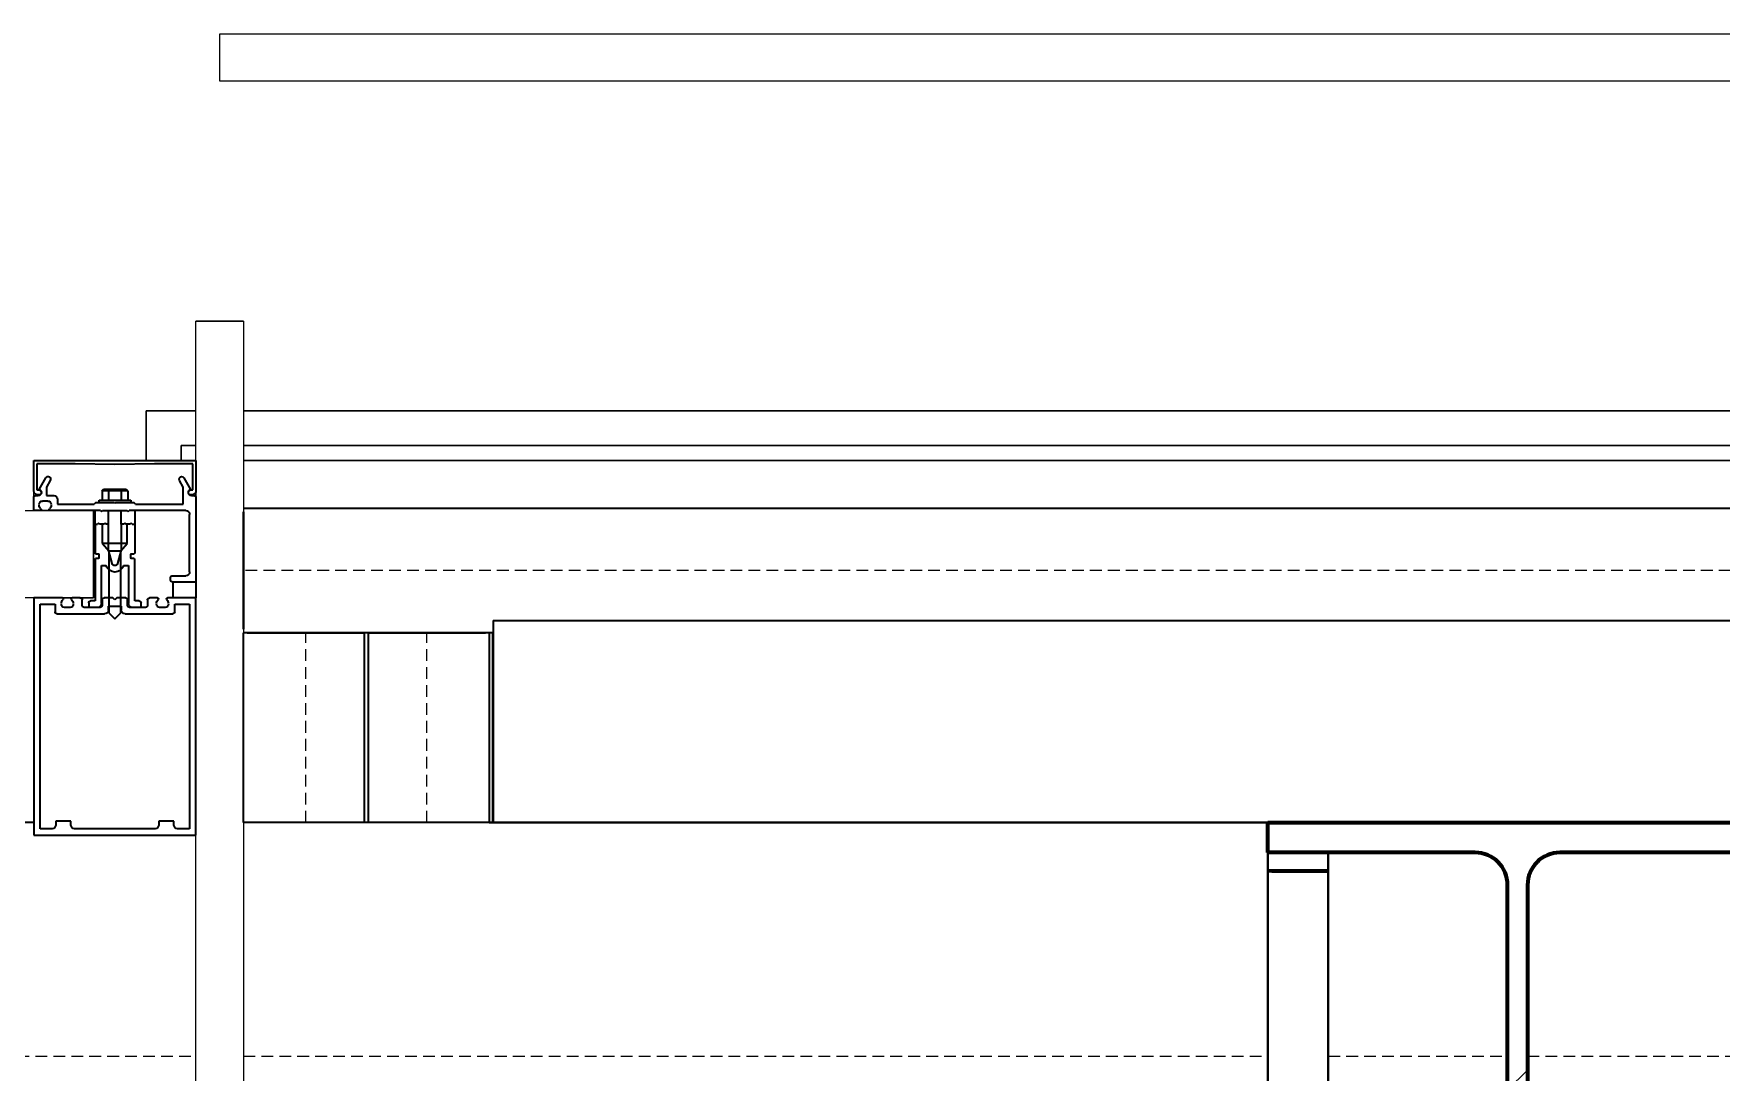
# Model space of a CAD drawing. Header units: millimetres. Extents: x -172 to 74841, y -20332 to 6639.
# Drawn here: x 56116 to 56792, y -11616 to -11200 of the extents above; entities that cross this region are included whole.
import ezdxf

# ---------------------------------------------------------------- set-up
doc = ezdxf.new("R2010")
doc.units = ezdxf.units.MM
doc.linetypes.add('DPA_Hidden 100', pattern=[7.2, 4.7, -2.5])
for name, color, linetype, lineweight in [('A-DETL-GENF', 2, 'Continuous', 35), ('A-GENM', 1, 'Continuous', 9), ('A-GLAZ-CURT', 2, 'Continuous', 9), ('A-GLAZ-CWMG', 2, 'Continuous', 35), ('A-ROOF', 2, 'Continuous', 35), ('I-WALL-E', 2, 'Continuous', 35), ('S-BEAM', 2, 'Continuous', 35), ('S-COLS', 6, 'Continuous', 70), ('S-COLS-E', 2, 'Continuous', 35)]:
    doc.layers.add(name, color=color, linetype=linetype, lineweight=lineweight)

# ---------------------------------------------------------------- blocks, each defined once
blk = doc.blocks.new('System Panel - DPA-AR_SP_Glass Panel 19mm-17713060-4214-01 ENLARGED ENTRANCE 4 GROUND LEVEL - REFLECTED CEILING PLAN')
at = {"layer": 'A-GLAZ-CURT'}
for p, q in [((-400.125, -9.5), (-400.125, 9.5)), ((-400.125, 9.5), (400.125, 9.5)), ((400.125, -9.5), (-400.125, -9.5))]:
    blk.add_line(p, q, dxfattribs=at)
blk = doc.blocks.new('H-Wide Flange-Column - H200x200x49_9-V36-4214-01 ENLARGED ENTRANCE 4 GROUND LEVEL - REFLECTED CEILING PLAN')
at = {"layer": 'S-COLS-E', "lineweight": 9}
h = blk.add_hatch(dxfattribs=at)
h.set_pattern_fill('FP_29', color=256, style=0, pattern_type=2)
h.set_pattern_definition([(45, (879547.37, 11615.78), (-251.44717, 251.44717), []), (45, (879547.37, 11996.78), (-251.44717, 251.44717), [])])
h.paths.add_polyline_path([(-7.81, -100), (100, -100), (100, -88), (17, -88), (7.81, -84.19), (4, -75), (4, 75), (7.81, 84.19), (17, 88), (100, 88), (100, 100), (-100, 100), (-100, 88), (-17, 88), (-7.81, 84.19), (-4, 75), (-4, -75), (-7.81, -84.19), (-17.02, -88), (-100, -88), (-100, -100), (-10.5, -100)])
at = {"layer": 'S-COLS'}
for p, q in [((-100, 100), (100, 100)), ((-100, 88), (-100, 100)), ((100, 100), (100, 88)), ((-17, 88), (-100, 88)), ((100, 88), (17, 88)), ((-4, -75), (-4, 75)), ((4, 75), (4, -75)), ((-100, -100), (-100, -88)), ((-100, -88), (-17, -88)), ((17, -88), (100, -88)), ((100, -88), (100, -100)), ((100, -100), (-100, -100))]:
    blk.add_line(p, q, dxfattribs=at)
for centre, start, end in [((-17, 75), 360, 90), ((17, 75), 90, 180), ((-17, -75), 270, 0), ((17, -75), 180, 270)]:
    blk.add_arc(centre, 13, start, end, dxfattribs=at)
blk = doc.blocks.new('Curtain Panel - GlazedPanel_Single_Clear-17713074-4214-01 ENLARGED ENTRANCE 4 GROUND LEVEL - REFLECTED CEILING PLAN')
at = {"layer": 'A-GLAZ-CURT'}
for p, q in [((-575.25, 17.5), (575.25, 17.5)), ((-575.25, -17.5), (-575.25, 17.5)), ((575.25, -17.5), (-575.25, -17.5))]:
    blk.add_line(p, q, dxfattribs=at)
blk = doc.blocks.new('Rectangular Mullion - 65 x 150mm-17686078-4214-01 ENLARGED ENTRANCE 4 GROUND LEVEL - REFLECTED CEILING PLAN')
at = {"layer": 'A-DETL-GENF'}
for p, q in [((-32.5, 37.5), (-32.5, 25.27)), ((32.5, 37.5), (-32.5, 37.5)), ((-31.23, 25.78), (-31.23, 36.23)), ((-31.23, 36.23), (-15.88, 36.23)), ((-15.88, 36.23), (0, 35.98)), ((0, 35.98), (15.87, 36.23)), ((15.87, 36.23), (31.23, 36.23)), ((31.23, 36.23), (31.23, 25.78)), ((32.5, 25.27), (32.5, 37.5)), ((-27.64, 30.61), (-30.32, 25.97)), ((-27.42, 26.92), (-25.88, 29.59)), ((25.88, 29.59), (27.42, 26.92)), ((30.32, 25.97), (27.64, 30.61)), ((-32.5, 22.73), (-32.5, -11.15)), ((-30.72, 23.49), (-31.74, 23.49)), ((-30.47, 25.78), (-31.23, 25.78)), ((-30.98, 23.75), (-30.47, 23.75)), ((-27.42, 20.04), (-27.42, 26.92)), ((-8.25, 20.04), (-7.62, 20.68)), ((-0.38, 20.68), (-7.62, 20.68)), ((6.35, 21.69), (-6.35, 21.69)), ((-6.35, 21.69), (-6.35, 20.68)), ((-5.15, 25.24), (-5.15, 21.69)), ((-5.11, 25.34), (5.11, 25.34)), ((3.85, 26.13), (-3.88, 26.13)), ((-2.58, 25.24), (-2.58, 21.69)), ((-0.38, 20.68), (0, 20.29)), ((0, 20.29), (0.38, 20.68)), ((7.62, 20.68), (0.38, 20.68)), ((2.58, 25.24), (2.58, 21.69)), ((5.15, 25.24), (5.15, 21.69)), ((6.35, 20.68), (6.35, 21.69)), ((7.62, 20.68), (8.25, 20.04)), ((23, 21.97), (23, 20.04)), ((27.42, 23.49), (24.52, 23.49)), ((26.81, 21.31), (29.05, 21.31)), ((27.42, 26.92), (27.42, 23.49)), ((31.23, 25.78), (30.47, 25.78)), ((30.47, 23.75), (30.98, 23.75)), ((31.74, 23.49), (30.72, 23.49)), ((32.5, 18.01), (32.5, 22.73)), ((-29.96, -7.09), (-29.96, 15.98)), ((-28.44, 17.5), (-5.71, 17.5)), ((-8.25, 20.04), (-27.42, 20.04)), ((-7.95, 17.5), (-7.95, 12.1)), ((-5.33, 17.12), (-5.71, 17.5)), ((-4.95, 17.5), (-5.33, 17.12)), ((4.95, 17.5), (-4.95, 17.5)), ((-2.54, 12.1), (-2.54, 17.5)), ((2.54, 12.1), (2.54, 17.5)), ((5.33, 17.12), (4.95, 17.5)), ((5.72, 17.5), (5.33, 17.12)), ((5.72, 17.5), (25.95, 17.5)), ((7.95, 12.1), (7.95, 17.5)), ((23, 20.04), (8.25, 20.04)), ((29.91, 17.5), (31.99, 17.5)), ((-6.93, 12.1), (-7.95, 12.1)), ((-7.95, 12.1), (-7.95, 0.46)), ((-6.93, 12.1), (-6.55, 12.48)), ((-6.55, 12.48), (-6.17, 12.1)), ((-6.17, 12.1), (-4.32, 12.1)), ((-4.89, 4.27), (-4.89, 12.1)), ((-4.32, 12.1), (-3.94, 12.48)), ((-3.94, 12.48), (-3.56, 12.1)), ((-3.56, 12.1), (-2.54, 12.1)), ((-2.54, 12.1), (-2.54, 1.57)), ((2.54, 12.1), (3.56, 12.1)), ((2.54, 1.78), (2.54, 12.1)), ((3.56, 12.1), (3.94, 12.48)), ((3.94, 12.48), (4.32, 12.1)), ((4.32, 12.1), (6.17, 12.1)), ((4.89, 4.27), (4.89, 12.1)), ((6.17, 12.1), (6.55, 12.48)), ((6.55, 12.48), (6.93, 12.1)), ((7.95, 12.1), (6.93, 12.1)), ((7.95, 12.1), (7.95, 0.46)), ((-6.68, 0.2), (-7.7, 0.2)), ((-4.89, 4.27), (4.89, 4.27)), ((-2.41, 1.42), (-4.89, 4.27)), ((-2.54, 1.78), (-1.06, -3.76)), ((-2.41, -23.51), (-2.41, 1.42)), ((2.41, 1.42), (-2.41, 1.42)), ((1.06, -3.76), (2.54, 1.78)), ((4.89, 4.27), (2.41, 1.42)), ((2.41, 1.42), (2.41, -23.51)), ((7.7, 0.2), (6.68, 0.2)), ((-7.95, -18.67), (-7.95, -1.98)), ((-7.7, -1.73), (-6.68, -1.73)), ((-6.43, -1.47), (-6.43, -0.05)), ((-3.46, -4.57), (-5.41, -4.57)), ((-5.41, -4.57), (-5.41, -19.79)), ((5.41, -4.57), (3.46, -4.57)), ((5.41, -19.79), (5.41, -4.57)), ((6.43, -0.05), (6.43, -1.47)), ((6.68, -1.73), (7.7, -1.73)), ((7.95, -1.98), (7.95, -18.67)), ((-32.5, -11.15), (-23.1, -11.15)), ((-32.49, -11.16), (-32.49, -17.5)), ((-23.1, -8.61), (-28.44, -8.61)), ((-23.35, -17.5), (-23.35, -11.15)), ((-22.34, -10.39), (-22.34, -9.37)), ((-32.5, -17.5), (-21.03, -17.5)), ((-32.5, -112.5), (-32.5, -17.5)), ((-23.98, -20.04), (-29.96, -20.04)), ((-29.96, -20.04), (-29.96, -109.96)), ((-23.98, -23.09), (-23.98, -20.04)), ((-17.07, -17.5), (-13.84, -17.5)), ((-13.08, -18.26), (-13.08, -20.55)), ((-10.49, -21.31), (-10.49, -19.43)), ((-9.73, -18.67), (-7.95, -18.67)), ((-5.11, -20.55), (-5.11, -18.26)), ((-4.34, -17.5), (-0.76, -17.5)), ((-0.76, -17.5), (0, -18.26)), ((0, -18.26), (0.76, -17.5)), ((0.76, -17.5), (4.34, -17.5)), ((5.11, -18.26), (5.11, -20.55)), ((7.95, -18.67), (9.73, -18.67)), ((10.49, -19.43), (10.49, -21.31)), ((13.08, -20.55), (13.08, -18.26)), ((13.84, -17.5), (17.07, -17.5)), ((21.03, -17.5), (32.5, -17.5)), ((23.98, -20.04), (23.98, -23.09)), ((29.96, -20.04), (23.98, -20.04)), ((29.96, -109.96), (29.96, -20.04)), ((32.5, -17.5), (32.5, -112.5)), ((-4.09, -23.85), (-23.22, -23.85)), ((-20.17, -21.31), (-17.93, -21.31)), ((-12.32, -21.31), (-5.87, -21.31)), ((-2.57, -20.8), (-2.57, -22.33)), ((2.57, -20.8), (-2.57, -20.8)), ((0, -25.93), (-2.41, -23.51)), ((2.41, -23.51), (0, -25.93)), ((2.57, -22.33), (2.57, -20.8)), ((23.22, -23.85), (4.09, -23.85)), ((5.87, -21.31), (12.32, -21.31)), ((17.93, -21.31), (20.17, -21.31)), ((-23.62, -108.44), (-23.62, -106.91)), ((-23.62, -106.91), (-17.65, -106.91)), ((-17.65, -106.91), (-17.65, -108.44)), ((17.65, -106.91), (23.62, -106.91)), ((17.65, -108.44), (17.65, -106.91)), ((23.62, -106.91), (23.62, -108.44)), ((32.5, -112.5), (-32.5, -112.5)), ((-29.96, -109.96), (-25.15, -109.96)), ((-16.13, -109.96), (16.13, -109.96)), ((25.15, -109.96), (29.96, -109.96))]:
    blk.add_line(p, q, dxfattribs=at)
for centre, radius, start, end in [((-26.76, 30.1), 1.02, 330, 150), ((26.76, 30.1), 1.02, 30, 210), ((-30.98, 25.27), 1.52, 180, 270), ((-31.74, 22.73), 0.762, 90, 180), ((-30.72, 24.76), 1.27, 270, 71.33708), ((-30.47, 24.76), 1.02, 270, 90), ((-3.87, 24.75), 1.38, 20.92682, 159.05842), ((0, 21.94), 4.19, 54.28733, 125.71267), ((3.87, 24.75), 1.38, 20.92682, 159.05842), ((24.52, 21.97), 1.52, 90, 180), ((26.81, 20.04), 1.27, 90, 180), ((29.05, 20.04), 1.27, 360, 90), ((30.72, 24.76), 1.27, 108.66292, 270), ((30.47, 24.76), 1.02, 90, 270), ((30.98, 25.27), 1.52, 270, 0), ((31.74, 22.73), 0.762, 0, 90), ((-28.44, 15.98), 1.52, 90, 180), ((27.83, 19.77), 2.29, 180, 225.18969), ((25.95, 17.88), 0.381, 270, 45.18969), ((29.91, 17.88), 0.381, 134.81031, 270), ((28.03, 19.77), 2.29, 314.81031, 360), ((31.99, 18.01), 0.508, 270, 0), ((-7.7, 0.46), 0.254, 180, 270), ((-6.68, -0.05), 0.254, 0, 90), ((6.68, -0.05), 0.254, 90, 180), ((7.7, 0.46), 0.254, 270, 0), ((-7.7, -1.98), 0.254, 90, 180), ((-6.68, -1.47), 0.254, 270, 0), ((0, -3.48), 3.63, 197.50636, 342.49364), ((0, -3.48), 1.09, 195, 345), ((6.68, -1.47), 0.254, 180, 270), ((7.7, -1.98), 0.254, 360, 90), ((-28.44, -7.09), 1.52, 180, 270), ((-23.1, -9.37), 0.762, 0, 90), ((-23.1, -10.39), 0.762, 270, 0), ((-19.15, -19.77), 2.29, 134.81031, 180), ((-20.17, -20.04), 1.27, 180, 270), ((-21.03, -17.88), 0.381, 314.81031, 90), ((-17.93, -20.04), 1.27, 270, 360), ((-17.07, -17.88), 0.381, 90, 225.18969), ((-18.95, -19.77), 2.29, 360, 45.18969), ((-13.84, -18.26), 0.762, 0, 90), ((-9.73, -19.43), 0.762, 90, 180), ((-6.93, -19.79), 1.52, 270, 0), ((-4.34, -18.26), 0.762, 90, 180), ((4.34, -18.26), 0.762, 360, 90), ((6.93, -19.79), 1.52, 180, 270), ((9.73, -19.43), 0.762, 0, 90), ((13.84, -18.26), 0.762, 90, 180), ((18.95, -19.77), 2.29, 134.81031, 180), ((17.93, -20.04), 1.27, 180, 270), ((17.07, -17.88), 0.381, 314.81031, 90), ((20.17, -20.04), 1.27, 270, 0), ((21.03, -17.88), 0.381, 90, 225.18969), ((19.15, -19.77), 2.29, 0, 45.18969), ((-23.22, -23.09), 0.762, 180, 270), ((-12.32, -20.55), 0.762, 180, 270), ((-5.87, -20.55), 0.762, 270, 0), ((-4.09, -22.33), 1.52, 270, 0), ((4.09, -22.33), 1.52, 180, 270), ((5.87, -20.55), 0.762, 180, 270), ((12.32, -20.55), 0.762, 270, 0), ((23.22, -23.09), 0.762, 270, 0), ((-25.15, -108.44), 1.52, 270, 0), ((-16.13, -108.44), 1.52, 180, 270), ((16.13, -108.44), 1.52, 270, 0), ((25.15, -108.44), 1.52, 180, 270)]:
    blk.add_arc(centre, radius, start, end, dxfattribs=at)
blk = doc.blocks.new('Rectangular Mullion - DPA-AR_Rectangular_Mullion_Bottom_Left _Flip-17713076-4214-01 ENLARGED ENTRANCE 4 GROUND LEVEL - REFLECTED CEILING PLAN')
at = {"layer": 'A-GLAZ-CWMG', "lineweight": 9}
for p, q in [((-65, 37.5), (0, 37.5)), ((-65, 17.5), (-65, 37.5)), ((0, 37.5), (0, -112.5)), ((-41, 17.5), (-65, 17.5)), ((-41, -17.5), (-41, 17.5)), ((-65, -112.5), (-65, -17.5)), ((-65, -17.5), (-41, -17.5)), ((0, -112.5), (-65, -112.5))]:
    blk.add_line(p, q, dxfattribs=at)
blk = doc.blocks.new('DPA_SQ_50x50x3_2 - SQ 50X50X3_2-17713030-4214-01 ENLARGED ENTRANCE 4 GROUND LEVEL - REFLECTED CEILING PLAN')
at = {"layer": 'S-BEAM'}
for p, q in [((1588.48, -0.81), (1588.48, -23.5)), ((1588.48, -23.5), (1588.48, -0.81)), ((1588.48, -21.8), (1588.48, -0.81)), ((1588.48, -0.81), (1588.48, -21.8)), ((-1292.74, -25), (1588.48, -25)), ((1588.48, -23.5), (1588.48, -24.95))]:
    blk.add_line(p, q, dxfattribs=at)
blk = doc.blocks.new('L03_Flashing_3 - L03_Flashing_3-17823207-4214-01 ENLARGED ENTRANCE 4 GROUND LEVEL - REFLECTED CEILING PLAN')
at = {"layer": 'A-ROOF'}
for p, q in [((-2924046.29, -571563.1), (-2924022.1, -571563.1)), ((-2924022.1, -571563.1), (-2924046.29, -571563.1)), ((-2924046.29, -574425.09), (-2924046.29, -571563.1)), ((-2924046.29, -571613.48), (-2924046.29, -571635.47))]:
    blk.add_line(p, q, dxfattribs=at)
blk = doc.blocks.new('Structural Framing 9 - Structural Framing 1-17823258-4214-01 ENLARGED ENTRANCE 4 GROUND LEVEL - REFLECTED CEILING PLAN')
at = {"layer": 'S-BEAM'}
for p, q in [((-2924356.78, -571382.86), (-2924356.78, -571463.86)), ((-2924356.78, -571382.86), (-2920565.28, -571382.86)), ((-2924356.79, -571463.86), (-2924356.79, -571387.41)), ((-2924046.29, -571482.86), (-2924022.1, -571482.86)), ((-2924046.29, -571482.86), (-2924022.1, -571482.86))]:
    blk.add_line(p, q, dxfattribs=at)
blk = doc.blocks.new('Structural Framing 14 - Structural Framing 1-17823284-4214-01 ENLARGED ENTRANCE 4 GROUND LEVEL - REFLECTED CEILING PLAN')
at = {"layer": 'S-BEAM'}
for p in [(-2924046.29, -571563.48), (-2924022.1, -571563.48)]:
    blk.add_line(p, (-2924041.33, -571563.48), dxfattribs=at)
blk = doc.blocks.new('H-Wide Flange Beams - H200x200x49_9-17713034-4214-01 ENLARGED ENTRANCE 4 GROUND LEVEL - REFLECTED CEILING PLAN')
at = {"layer": 'S-BEAM'}
for p, q in [((-871.98, 100), (-871.98, -100)), ((-871.98, -100), (-871.98, 100)), ((-871.98, -17), (-871.98, -4.44)), ((-871.98, -4.44), (-871.98, -17)), ((-871.98, -100), (-871.98, -17)), ((-871.98, -17), (-871.98, -100)), ((-871.98, -100), (-461.48, -100)), ((-871.98, -100), (-461.48, -100)), ((-871.98, -100), (-461.48, -100)), ((-871.98, -100), (-461.48, -100)), ((-377.48, -100), (725.02, -100)), ((-377.48, -100), (725.02, -100))]:
    blk.add_line(p, q, dxfattribs=at)
at = {"layer": 'S-BEAM', "linetype": 'DPA_Hidden 100', "lineweight": 9}
for p, q in [((-461.48, -6.5), (-871.98, -6.5)), ((1673.86, -6.5), (-442.48, -6.5))]:
    blk.add_line(p, q, dxfattribs=at)
blk = doc.blocks.new('DPA_SQ_50x50x3_2 - SQ 50X50X3_2-V42-4214-01 ENLARGED ENTRANCE 4 GROUND LEVEL - REFLECTED CEILING PLAN')
at = {"layer": 'S-BEAM'}
blk.add_line((-1272.74, -25), (1588.48, -25), dxfattribs=at)
blk = doc.blocks.new('H-Wide Flange Beams - H200x200x49_9-17713035-4214-01 ENLARGED ENTRANCE 4 GROUND LEVEL - REFLECTED CEILING PLAN')
at = {"layer": 'S-BEAM', "linetype": 'DPA_Hidden 100', "lineweight": 9}
blk.add_line((2534.5, -6.5), (-660.5, -6.5), dxfattribs=at)
at = {"layer": 'S-BEAM'}
blk.add_line((-660.5, -100), (2537.88, -100), dxfattribs=at)
blk.add_line((-660.5, -100), (2537.88, -100), dxfattribs=at)
blk.add_line((-660.5, -100), (2537.88, -100), dxfattribs=at)
blk.add_line((-660.5, -100), (2537.88, -100), dxfattribs=at)
blk = doc.blocks.new('H-Wide Flange Beams - H200x200x49_9-17713036-4214-01 ENLARGED ENTRANCE 4 GROUND LEVEL - REFLECTED CEILING PLAN')
at = {"layer": 'S-BEAM'}
for p, q in [((2537.88, -88), (2537.88, 88)), ((2537.88, 17), (2537.88, -88)), ((2537.88, -17), (2537.88, -4.44)), ((2537.88, -4.44), (2537.88, -17)), ((2537.88, -88), (2537.88, -17)), ((2537.88, -17), (2537.88, -88)), ((-736.5, -100), (2537.88, -100)), ((-736.5, -100), (2537.88, -100)), ((-736.5, -100), (2537.88, -100)), ((-736.5, -100), (2537.88, -100))]:
    blk.add_line(p, q, dxfattribs=at)
at = {"layer": 'S-BEAM', "linetype": 'DPA_Hidden 100', "lineweight": 9}
blk.add_line((2537.88, -6.5), (2466.07, -6.5), dxfattribs=at)
blk = doc.blocks.new('DPA_SQ_50x50x3_2 - SQ 50X50X3_2-17713038-4214-01 ENLARGED ENTRANCE 4 GROUND LEVEL - REFLECTED CEILING PLAN')
at = {"layer": 'S-BEAM'}
for p, q in [((1684.25, 25), (1608.25, 25)), ((1684.25, 25), (1684.25, 23.5)), ((1684.25, 23.5), (1684.25, -23.5)), ((1684.25, -23.5), (1684.25, 23.5)), ((1684.25, -21.8), (1684.25, 21.8)), ((1684.25, 21.8), (1684.25, -21.8)), ((1608.25, -25), (1684.25, -25)), ((1684.25, -23.5), (1684.25, -24.25))]:
    blk.add_line(p, q, dxfattribs=at)
at = {"layer": 'S-BEAM', "linetype": 'DPA_Hidden 100', "lineweight": 9}
blk.add_line((1608.25, 0), (1684.25, 0), dxfattribs=at)
blk = doc.blocks.new('DPA_SQ_50x50x3_2 - SQ 50X50X3_2-V45-4214-01 ENLARGED ENTRANCE 4 GROUND LEVEL - REFLECTED CEILING PLAN')
at = {"layer": 'S-BEAM'}
for p, q in [((1684.25, 25), (1608.25, 25)), ((1684.25, 24.25), (1684.25, 23.5)), ((1684.25, 23.5), (1684.25, -23.5)), ((1684.25, -23.5), (1684.25, 23.5)), ((1684.25, -21.8), (1684.25, 21.8)), ((1684.25, 21.8), (1684.25, -21.8)), ((1608.25, -25), (1684.25, -25)), ((1684.25, -23.5), (1684.25, -25))]:
    blk.add_line(p, q, dxfattribs=at)
at = {"layer": 'S-BEAM', "linetype": 'DPA_Hidden 100', "lineweight": 9}
blk.add_line((1608.25, 0), (1684.25, 0), dxfattribs=at)
blk = doc.blocks.new('DPA_SQ_50x50x3_2 - SQ 50X50X3_2-V48-4214-01 ENLARGED ENTRANCE 4 GROUND LEVEL - REFLECTED CEILING PLAN')
at = {"layer": 'S-BEAM'}
for p, q in [((1688.49, 25), (-2349.01, 25)), ((1688.49, 23.5), (1688.49, -23.5)), ((1688.49, -23.5), (1688.49, 23.5)), ((1688.49, -21.8), (1688.49, 21.8)), ((1688.49, 21.8), (1688.49, -21.8)), ((1588.48, -25), (1688.49, -25))]:
    blk.add_line(p, q, dxfattribs=at)
at = {"layer": 'S-BEAM', "linetype": 'DPA_Hidden 100', "lineweight": 9}
blk.add_line((-2349.01, 0), (1688.49, 0), dxfattribs=at)
blk = doc.blocks.new('System Panel - DPA-AR_SP_Glass Panel 19mm-18230875-4214-01 ENLARGED ENTRANCE 4 GROUND LEVEL - REFLECTED CEILING PLAN')
at = {"layer": 'A-GLAZ-CURT'}
for p, q in [((-1620.67, -9.5), (-1620.67, 9.5)), ((-1620.67, 9.5), (1620.67, 9.5)), ((-1620.67, 9.5), (-1620.67, -9.5)), ((1620.67, -9.5), (-1620.67, -9.5))]:
    blk.add_line(p, q, dxfattribs=at)

msp = doc.modelspace()

# ---------------------------------------------------------------- linework, layer by layer
at = {"layer": 'A-GENM'}
for p, q in [((56161.2, -11350.78), (56161.2, -11370.78)), ((56161.2, -11350.78), (56181.2, -11350.78)), ((56181.2, -11350.78), (56161.2, -11350.78)), ((56161.2, -11370.78), (56161.2, -11350.78)), ((56200.2, -11350.78), (60237.7, -11350.78)), ((60237.7, -11350.78), (56200.2, -11350.78)), ((56175.2, -11364.78), (56175.2, -11370.78)), ((56175.2, -11364.78), (56181.2, -11364.78)), ((56181.2, -11364.78), (56175.2, -11364.78)), ((56175.2, -11370.78), (56175.2, -11364.78)), ((56200.2, -11364.78), (60237.7, -11364.78)), ((60237.7, -11364.78), (56200.2, -11364.78)), ((56181.2, -11370.78), (56181.2, -11515.78)), ((56181.2, -11515.78), (56181.2, -11370.78)), ((56200.2, -11370.78), (60237.7, -11370.78)), ((60237.7, -11370.78), (56200.2, -11370.78))]:
    msp.add_line(p, q, dxfattribs=at)
at = {"layer": 'I-WALL-E'}
for p, q in [((56610.7, -11515.78), (56298.7, -11515.78)), ((56298.7, -11515.78), (56610.7, -11515.78)), ((56610.7, -11515.78), (56610.7, -11535.78)), ((56610.7, -11535.78), (56610.7, -11515.78))]:
    msp.add_line(p, q, dxfattribs=at)

# ---------------------------------------------------------------- block references
at = {"layer": 'A-GLAZ-CURT'}
msp.add_blockref('System Panel - DPA-AR_SP_Glass Panel 19mm-17713060-4214-01 ENLARGED ENTRANCE 4 GROUND LEVEL - REFLECTED CEILING PLAN', (56590.82, -11209.28), dxfattribs=at)
for name, p, rotation in [('System Panel - DPA-AR_SP_Glass Panel 19mm-18230875-4214-01 ENLARGED ENTRANCE 4 GROUND LEVEL - REFLECTED CEILING PLAN', (56190.7, -12935.61), 270), ('Curtain Panel - GlazedPanel_Single_Clear-17713074-4214-01 ENLARGED ENTRANCE 4 GROUND LEVEL - REFLECTED CEILING PLAN', (55564.95, -11408.28), 180)]:
    msp.add_blockref(name, p, dxfattribs=dict(at, rotation=rotation))
at = {"layer": 'A-GLAZ-CWMG', "lineweight": 9, "extrusion": (0, 0, -1)}
msp.add_blockref('Rectangular Mullion - 65 x 150mm-17686078-4214-01 ENLARGED ENTRANCE 4 GROUND LEVEL - REFLECTED CEILING PLAN', (-56148.7, -11408.28), dxfattribs=at)
at = {"layer": 'A-GLAZ-CWMG'}
msp.add_blockref('Rectangular Mullion - DPA-AR_Rectangular_Mullion_Bottom_Left _Flip-17713076-4214-01 ENLARGED ENTRANCE 4 GROUND LEVEL - REFLECTED CEILING PLAN', (56181.2, -11408.28), dxfattribs=at)
at = {"layer": 'A-ROOF'}
msp.add_blockref('L03_Flashing_3 - L03_Flashing_3-17823207-4214-01 ENLARGED ENTRANCE 4 GROUND LEVEL - REFLECTED CEILING PLAN', (2980656.99, 560028.32), dxfattribs=at)
at = {"layer": 'S-BEAM', "extrusion": (0, 0, -1)}
msp.add_blockref('DPA_SQ_50x50x3_2 - SQ 50X50X3_2-V48-4214-01 ENLARGED ENTRANCE 4 GROUND LEVEL - REFLECTED CEILING PLAN', (-57888.69, -11414.78), dxfattribs=at)
for name, p, rotation in [('DPA_SQ_50x50x3_2 - SQ 50X50X3_2-V45-4214-01 ENLARGED ENTRANCE 4 GROUND LEVEL - REFLECTED CEILING PLAN', (-56225.2, -13124.02), 89.99999999999581), ('DPA_SQ_50x50x3_2 - SQ 50X50X3_2-17713038-4214-01 ENLARGED ENTRANCE 4 GROUND LEVEL - REFLECTED CEILING PLAN', (-56273.7, -13124.02), 89.99999999999581), ('DPA_SQ_50x50x3_2 - SQ 50X50X3_2-17713030-4214-01 ENLARGED ENTRANCE 4 GROUND LEVEL - REFLECTED CEILING PLAN', (-56635.7, -13124.02), 89.99999999999461), ('DPA_SQ_50x50x3_2 - SQ 50X50X3_2-V42-4214-01 ENLARGED ENTRANCE 4 GROUND LEVEL - REFLECTED CEILING PLAN', (-56635.7, -13124.02), 89.99999999999461)]:
    msp.add_blockref(name, p, dxfattribs=dict(at, rotation=rotation))
at = {"layer": 'S-BEAM'}
for name, p in [('Structural Framing 9 - Structural Framing 1-17823258-4214-01 ENLARGED ENTRANCE 4 GROUND LEVEL - REFLECTED CEILING PLAN', (2980656.99, 559948.08)), ('Structural Framing 14 - Structural Framing 1-17823284-4214-01 ENLARGED ENTRANCE 4 GROUND LEVEL - REFLECTED CEILING PLAN', (2980656.99, 560028.32))]:
    msp.add_blockref(name, p, dxfattribs=at)
at = {"layer": 'S-BEAM', "rotation": 180}
for name, p in [('H-Wide Flange Beams - H200x200x49_9-17713034-4214-01 ENLARGED ENTRANCE 4 GROUND LEVEL - REFLECTED CEILING PLAN', (55738.72, -11615.78)), ('H-Wide Flange Beams - H200x200x49_9-17713036-4214-01 ENLARGED ENTRANCE 4 GROUND LEVEL - REFLECTED CEILING PLAN', (59172.77, -11615.78)), ('H-Wide Flange Beams - H200x200x49_9-17713035-4214-01 ENLARGED ENTRANCE 4 GROUND LEVEL - REFLECTED CEILING PLAN', (59249.2, -11615.78))]:
    msp.add_blockref(name, p, dxfattribs=at)
at = {"layer": 'S-COLS-E'}
msp.add_blockref('H-Wide Flange-Column - H200x200x49_9-V36-4214-01 ENLARGED ENTRANCE 4 GROUND LEVEL - REFLECTED CEILING PLAN', (56710.7, -11615.78), dxfattribs=at)

doc.saveas('drawing.dxf')
